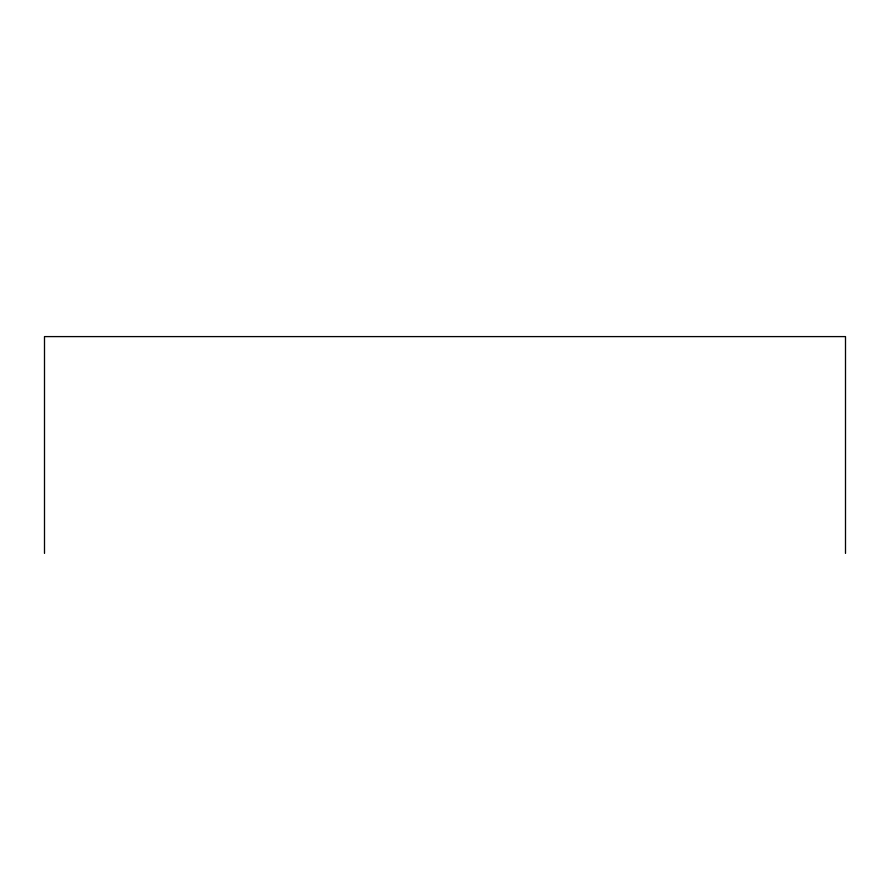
<?xml version="1.0" encoding="UTF-8"?>
<svg xmlns="http://www.w3.org/2000/svg" width="890" height="890" viewBox="0 0 890 890"><rect width="100%" height="100%" fill="white"/><g stroke="black" fill="none" stroke-linecap="round" stroke-linejoin="round"><path stroke-width="1.33" d="M845.5 553.402L845.5 336.598L44.5 336.598L44.5 553.402"/></g></svg>
